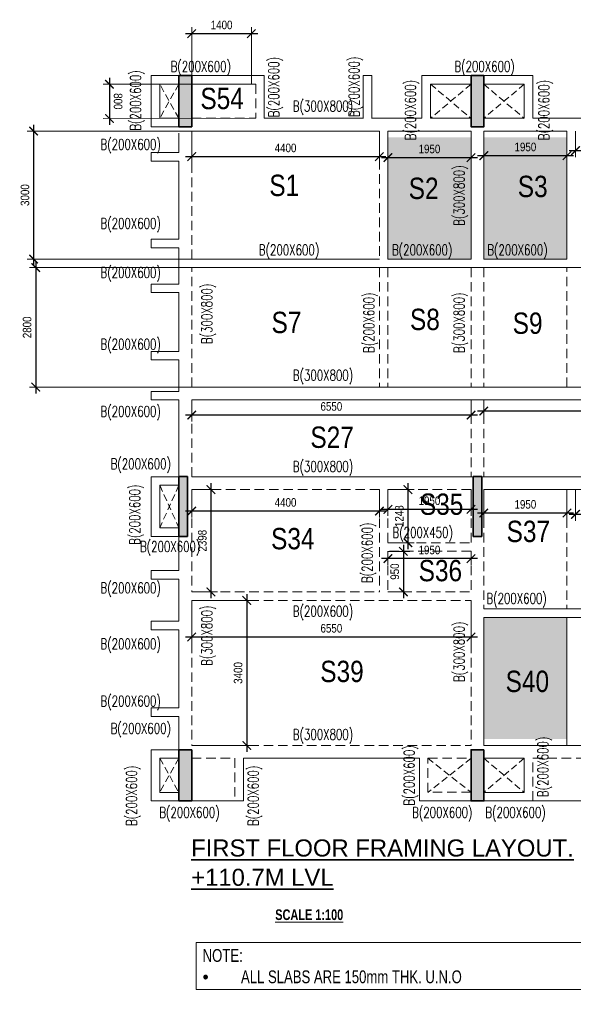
# Model space of a CAD drawing. Header units: millimetres. Extents: x -1 to 56891, y 30 to 23064.
# Drawn here: x -1 to 13020, y 30 to 22770 of the extents above; entities that cross this region are included whole.
import ezdxf

# ---------------------------------------------------------------- set-up
doc = ezdxf.new("R2010")
doc.units = ezdxf.units.MM
doc.linetypes.add('DASHED', pattern=[0.75, 0.5, -0.25])
doc.linetypes.add('HIDDEN', pattern=[9.525, 6.35, -3.175])
doc.layers.get('Defpoints').update_dxf_attribs({"color": 1})
for name, color, linetype, lineweight in [('G-ANNO-TEXT', 7, 'Continuous', 18), ('S-BEAM-IDEN', 2, 'Continuous', 9), ('S-COL HATCH', 8, 'Continuous', 35), ('S-COLS', 6, 'Continuous', 35), ('S-HEADING', 8, 'Continuous', 35), ('S-SUNKEN HATCH', 9, 'Continuous', 35), ('S_FRAMES', 4, 'Continuous', 9), ('STR-CUTOUT', 1, 'Continuous', 13)]:
    doc.layers.add(name, color=color, linetype=linetype, lineweight=lineweight)
doc.styles.add('Dim.s & Anno.(Misc.)', font='ARIALN.TTF')
doc.styles.add('ROMANS', font='romans.shx', dxfattribs={"width": 0.75})
doc.styles.add('SOBHA', font='swisscl.ttf', dxfattribs={"height": 200})
doc.styles.get("Standard").update_dxf_attribs({"font": 'arial.ttf'})
doc.styles.add('Swis721 LtCn BT_2', font='swisscl.ttf', dxfattribs={"height": 244.992296})
doc.dimstyles.new('A-GFC-100', dxfattribs={"dimscale": 100, "dimtxt": 2, "dimasz": 2, "dimexe": 1.5, "dimexo": 0, "dimgap": 1, "dimtad": 1, "dimdec": 0, "dimdsep": 46, "dimtxsty": 'Dim.s & Anno.(Misc.)', "dimblk": 'ARCHTICK', "dimcen": 0, "dimdle": 1.5, "dimclrd": 256, "dimclre": 8, "dimclrt": 6, "dimazin": 2, "dimtfac": 1, "dimtdec": 0, "dimtix": 1, "dimtmove": 2, "dimatfit": 3, "dimfxl": 1, "dimtolj": 1, "dimlwd": -1, "dimlwe": 9, "dimarcsym": 0})

# ---------------------------------------------------------------- blocks, each defined once
blk = doc.blocks.new('A$C3ea4a2f9')
at = {"layer": 'S-COL HATCH'}
h = blk.add_hatch(color=8, dxfattribs=at)
h.dxf.hatch_style = 1
h.paths.add_polyline_path([(300, 17000), (0, 17000), (0, 15800), (300, 15800)])
h = blk.add_hatch(color=8, dxfattribs=at)
h.dxf.hatch_style = 1
h.paths.add_polyline_path([(7151, 17000), (6851, 17000), (6851, 15800), (7151, 15800)])
h = blk.add_hatch(color=8, dxfattribs=at)
h.dxf.hatch_style = 1
h.paths.add_polyline_path([(200, 7600), (0, 7600), (0, 6200), (200, 6200)])
h = blk.add_hatch(color=8, dxfattribs=at)
h.dxf.hatch_style = 1
h.paths.add_polyline_path([(7101, 7600), (6901, 7600), (6901, 6200), (7101, 6200)])
h = blk.add_hatch(color=8, dxfattribs=at)
h.dxf.hatch_style = 1
h.paths.add_polyline_path([(300, 1200), (0, 1200), (0, 0), (300, 0)])
h = blk.add_hatch(color=8, dxfattribs=at)
h.dxf.hatch_style = 1
h.paths.add_polyline_path([(7151, 1200), (6851, 1200), (6851, 0), (7151, 0)])
at = {"layer": 'S-COLS'}
for points in [[(300, 17000), (0, 17000), (0, 15800), (300, 15800)], [(7151, 17000), (6851, 17000), (6851, 15800), (7151, 15800)], [(200, 7600), (0, 7600), (0, 6200), (200, 6200)], [(7101, 7600), (6901, 7600), (6901, 6200), (7101, 6200)], [(300, 1200), (0, 1200), (0, 0), (300, 0)], [(7151, 1200), (6851, 1200), (6851, 0), (7151, 0)]]:
    blk.add_lwpolyline(points, close=True, dxfattribs=at)
blk = doc.blocks.new('COLUMNS FROM LGF')
blk.add_blockref('A$C3ea4a2f9', (715961, -21291))
blk = doc.blocks.new('_ArchTick')
at = {"color": 0, "linetype": 'ByBlock', "const_width": 0.15}
blk.add_lwpolyline([(-0.5, -0.5), (0.5, 0.5)], dxfattribs=at)
blk = doc.blocks.new('*D75')
at = {"color": 8, "lineweight": 9, "transparency": 16777216}
for p, q in [((4041, 20152), (4041, 19405)), ((8441, 20152), (8441, 19405))]:
    blk.add_line(p, q, dxfattribs=at)
at = {"transparency": 16777216}
blk.add_line((3891, 19555), (8591, 19555), dxfattribs=at)
at = {"layer": 'Defpoints', "color": 0, "transparency": 16777216}
for p in [(4041, 20152), (8441, 20152), (8441, 19555)]:
    blk.add_point(p, dxfattribs=at)
at = {"transparency": 16777216, "xscale": 200, "yscale": 200, "zscale": 200, "rotation": 180}
blk.add_blockref('_ArchTick', (4041, 19555), dxfattribs=at)
at = {"transparency": 16777216, "xscale": 200, "yscale": 200, "zscale": 200}
blk.add_blockref('_ArchTick', (8441, 19555), dxfattribs=at)
at = {"color": 6, "transparency": 16777216, "insert": (6241, 19757), "char_height": 200, "attachment_point": 5, "style": 'Dim.s & Anno.(Misc.)'}
blk.add_mtext('\\A1;4400', dxfattribs=at)
blk = doc.blocks.new('*D76')
at = {"transparency": 16777216}
blk.add_line((333, 20302), (333, 17002), dxfattribs=at)
at = {"color": 8, "lineweight": 9, "transparency": 16777216}
for p, q in [((8441, 20152), (183, 20152)), ((8441, 17152), (183, 17152))]:
    blk.add_line(p, q, dxfattribs=at)
at = {"layer": 'Defpoints', "color": 0, "transparency": 16777216}
for p in [(8441, 20152), (333, 17152), (8441, 17152)]:
    blk.add_point(p, dxfattribs=at)
at = {"transparency": 16777216, "xscale": 200, "yscale": 200, "zscale": 200}
for p, rotation in [((333, 20152), 90), ((333, 17152), 270)]:
    blk.add_blockref('_ArchTick', p, dxfattribs=dict(at, rotation=rotation))
at = {"color": 6, "transparency": 16777216, "insert": (131, 18652), "char_height": 200, "attachment_point": 5, "rotation": 90, "style": 'Dim.s & Anno.(Misc.)'}
blk.add_mtext('\\A1;3000', dxfattribs=at)
blk = doc.blocks.new('*D77')
at = {"color": 8, "lineweight": 9, "transparency": 16777216}
for p, q in [((8641, 20152), (8641, 19380)), ((10591, 20152), (10591, 19380))]:
    blk.add_line(p, q, dxfattribs=at)
at = {"transparency": 16777216}
blk.add_line((8491, 19530), (10741, 19530), dxfattribs=at)
at = {"layer": 'Defpoints', "color": 0, "transparency": 16777216}
for p in [(8641, 20152), (10591, 20152), (10591, 19530)]:
    blk.add_point(p, dxfattribs=at)
at = {"transparency": 16777216, "xscale": 200, "yscale": 200, "zscale": 200, "rotation": 180}
blk.add_blockref('_ArchTick', (8641, 19530), dxfattribs=at)
at = {"transparency": 16777216, "xscale": 200, "yscale": 200, "zscale": 200}
blk.add_blockref('_ArchTick', (10591, 19530), dxfattribs=at)
at = {"color": 6, "transparency": 16777216, "insert": (9616, 19732), "char_height": 200, "attachment_point": 5, "style": 'Dim.s & Anno.(Misc.)'}
blk.add_mtext('\\A1;1950', dxfattribs=at)
blk = doc.blocks.new('*D78')
at = {"color": 8, "lineweight": 9, "transparency": 16777216}
for p, q in [((10891, 20152), (10891, 19427)), ((12841, 20152), (12841, 19427))]:
    blk.add_line(p, q, dxfattribs=at)
at = {"transparency": 16777216}
blk.add_line((10741, 19577), (12991, 19577), dxfattribs=at)
at = {"layer": 'Defpoints', "color": 0, "transparency": 16777216}
for p in [(10891, 20152), (12841, 20152), (12841, 19577)]:
    blk.add_point(p, dxfattribs=at)
at = {"transparency": 16777216, "xscale": 200, "yscale": 200, "zscale": 200, "rotation": 180}
blk.add_blockref('_ArchTick', (10891, 19577), dxfattribs=at)
at = {"transparency": 16777216, "xscale": 200, "yscale": 200, "zscale": 200}
blk.add_blockref('_ArchTick', (12841, 19577), dxfattribs=at)
at = {"color": 6, "transparency": 16777216, "insert": (11866, 19779), "char_height": 200, "attachment_point": 5, "style": 'Dim.s & Anno.(Misc.)'}
blk.add_mtext('\\A1;1950', dxfattribs=at)
blk = doc.blocks.new('*D79')
at = {"color": 8, "lineweight": 9, "transparency": 16777216}
for p, q in [((13041, 20152), (13041, 19544)), ((17541, 20152), (17541, 19544))]:
    blk.add_line(p, q, dxfattribs=at)
at = {"transparency": 16777216}
blk.add_line((12891, 19694), (17691, 19694), dxfattribs=at)
at = {"layer": 'Defpoints', "color": 0, "transparency": 16777216}
for p in [(13041, 20152), (17541, 20152), (17541, 19694)]:
    blk.add_point(p, dxfattribs=at)
at = {"transparency": 16777216, "xscale": 200, "yscale": 200, "zscale": 200, "rotation": 180}
blk.add_blockref('_ArchTick', (13041, 19694), dxfattribs=at)
at = {"transparency": 16777216, "xscale": 200, "yscale": 200, "zscale": 200}
blk.add_blockref('_ArchTick', (17541, 19694), dxfattribs=at)
at = {"color": 6, "transparency": 16777216, "insert": (15291, 19896), "char_height": 200, "attachment_point": 5, "style": 'Dim.s & Anno.(Misc.)'}
blk.add_mtext('\\A1;4500', dxfattribs=at)
blk = doc.blocks.new('*D86')
at = {"transparency": 16777216}
blk.add_line((383, 17102), (383, 14002), dxfattribs=at)
at = {"color": 8, "lineweight": 9, "transparency": 16777216}
for p, q in [((24541, 16952), (233, 16952)), ((24541, 14152), (233, 14152))]:
    blk.add_line(p, q, dxfattribs=at)
at = {"layer": 'Defpoints', "color": 0, "transparency": 16777216}
for p in [(24541, 16952), (383, 14152), (24541, 14152)]:
    blk.add_point(p, dxfattribs=at)
at = {"transparency": 16777216, "xscale": 200, "yscale": 200, "zscale": 200}
for p, rotation in [((383, 16952), 90), ((383, 14152), 270)]:
    blk.add_blockref('_ArchTick', p, dxfattribs=dict(at, rotation=rotation))
at = {"color": 6, "transparency": 16777216, "insert": (181, 15552), "char_height": 200, "attachment_point": 5, "rotation": 90, "style": 'Dim.s & Anno.(Misc.)'}
blk.add_mtext('\\A1;2800', dxfattribs=at)
blk = doc.blocks.new('*D87')
at = {"color": 8, "lineweight": 9, "transparency": 16777216}
for p, q in [((4041, 13852), (4041, 13345)), ((10591, 13852), (10591, 13345))]:
    blk.add_line(p, q, dxfattribs=at)
at = {"transparency": 16777216}
blk.add_line((10741, 13495), (3891, 13495), dxfattribs=at)
at = {"layer": 'Defpoints', "color": 0, "transparency": 16777216}
for p in [(4041, 13852), (10591, 13852), (4041, 13495)]:
    blk.add_point(p, dxfattribs=at)
at = {"transparency": 16777216, "xscale": 200, "yscale": 200, "zscale": 200, "rotation": 180}
blk.add_blockref('_ArchTick', (4041, 13495), dxfattribs=at)
at = {"transparency": 16777216, "xscale": 200, "yscale": 200, "zscale": 200}
blk.add_blockref('_ArchTick', (10591, 13495), dxfattribs=at)
at = {"color": 6, "transparency": 16777216, "insert": (7316, 13697), "char_height": 200, "attachment_point": 5, "style": 'Dim.s & Anno.(Misc.)'}
blk.add_mtext('\\A1;6550', dxfattribs=at)
blk = doc.blocks.new('*D88')
at = {"color": 8, "lineweight": 9, "transparency": 16777216}
for p, q in [((10891, 13852), (10891, 13441)), ((17541, 13852), (17541, 13441))]:
    blk.add_line(p, q, dxfattribs=at)
at = {"transparency": 16777216}
blk.add_line((17691, 13591), (10741, 13591), dxfattribs=at)
at = {"layer": 'Defpoints', "color": 0, "transparency": 16777216}
for p in [(10891, 13852), (17541, 13852), (10891, 13591)]:
    blk.add_point(p, dxfattribs=at)
at = {"transparency": 16777216, "xscale": 200, "yscale": 200, "zscale": 200, "rotation": 180}
blk.add_blockref('_ArchTick', (10891, 13591), dxfattribs=at)
at = {"transparency": 16777216, "xscale": 200, "yscale": 200, "zscale": 200}
blk.add_blockref('_ArchTick', (17541, 13591), dxfattribs=at)
at = {"color": 6, "transparency": 16777216, "insert": (14216, 13793), "char_height": 200, "attachment_point": 5, "style": 'Dim.s & Anno.(Misc.)'}
blk.add_mtext('\\A1;6650', dxfattribs=at)
blk = doc.blocks.new('*D96')
at = {"transparency": 16777216}
blk.add_line((56741, 11900), (56741, 14002), dxfattribs=at)
at = {"color": 8, "lineweight": 9, "transparency": 16777216}
for p, q in [((4041, 13852), (56891, 13852)), ((4041, 12050), (56891, 12050))]:
    blk.add_line(p, q, dxfattribs=at)
at = {"layer": 'Defpoints', "color": 0, "transparency": 16777216}
for p in [(4041, 13852), (56741, 13852), (4041, 12050)]:
    blk.add_point(p, dxfattribs=at)
at = {"transparency": 16777216, "xscale": 200, "yscale": 200, "zscale": 200}
for p, rotation in [((56741, 13852), 90), ((56741, 12050), 270)]:
    blk.add_blockref('_ArchTick', p, dxfattribs=dict(at, rotation=rotation))
at = {"color": 6, "transparency": 16777216, "insert": (56539, 12951), "char_height": 200, "attachment_point": 5, "rotation": 90, "style": 'Dim.s & Anno.(Misc.)'}
blk.add_mtext('\\A1;1802', dxfattribs=at)
blk = doc.blocks.new('*D105')
at = {"color": 8, "lineweight": 9, "transparency": 16777216}
for p, q in [((4041, 11750), (4041, 11095)), ((8441, 11750), (8441, 11095))]:
    blk.add_line(p, q, dxfattribs=at)
at = {"transparency": 16777216}
blk.add_line((8591, 11245), (3891, 11245), dxfattribs=at)
at = {"layer": 'Defpoints', "color": 0, "transparency": 16777216}
for p in [(4041, 11750), (8441, 11750), (4041, 11245)]:
    blk.add_point(p, dxfattribs=at)
at = {"transparency": 16777216, "xscale": 200, "yscale": 200, "zscale": 200, "rotation": 180}
blk.add_blockref('_ArchTick', (4041, 11245), dxfattribs=at)
at = {"transparency": 16777216, "xscale": 200, "yscale": 200, "zscale": 200}
blk.add_blockref('_ArchTick', (8441, 11245), dxfattribs=at)
at = {"color": 6, "transparency": 16777216, "insert": (6241, 11447), "char_height": 200, "attachment_point": 5, "style": 'Dim.s & Anno.(Misc.)'}
blk.add_mtext('\\A1;4400', dxfattribs=at)
blk = doc.blocks.new('*D106')
at = {"color": 8, "lineweight": 9, "transparency": 16777216}
for p, q in [((8641, 11750), (8641, 11135)), ((10591, 11750), (10591, 11135))]:
    blk.add_line(p, q, dxfattribs=at)
at = {"transparency": 16777216}
blk.add_line((10741, 11285), (8491, 11285), dxfattribs=at)
at = {"layer": 'Defpoints', "color": 0, "transparency": 16777216}
for p in [(8641, 11750), (10591, 11750), (8641, 11285)]:
    blk.add_point(p, dxfattribs=at)
at = {"transparency": 16777216, "xscale": 200, "yscale": 200, "zscale": 200, "rotation": 180}
blk.add_blockref('_ArchTick', (8641, 11285), dxfattribs=at)
at = {"transparency": 16777216, "xscale": 200, "yscale": 200, "zscale": 200}
blk.add_blockref('_ArchTick', (10591, 11285), dxfattribs=at)
at = {"color": 6, "transparency": 16777216, "insert": (9616, 11487), "char_height": 200, "attachment_point": 5, "style": 'Dim.s & Anno.(Misc.)'}
blk.add_mtext('\\A1;1950', dxfattribs=at)
blk = doc.blocks.new('*D107')
at = {"color": 8, "lineweight": 9, "transparency": 16777216}
for p, q in [((8641, 10302), (8641, 9981)), ((10591, 10302), (10591, 9981))]:
    blk.add_line(p, q, dxfattribs=at)
at = {"transparency": 16777216}
blk.add_line((10741, 10131), (8491, 10131), dxfattribs=at)
at = {"layer": 'Defpoints', "color": 0, "transparency": 16777216}
for p in [(8641, 10302), (10591, 10302), (8641, 10131)]:
    blk.add_point(p, dxfattribs=at)
at = {"transparency": 16777216, "xscale": 200, "yscale": 200, "zscale": 200, "rotation": 180}
blk.add_blockref('_ArchTick', (8641, 10131), dxfattribs=at)
at = {"transparency": 16777216, "xscale": 200, "yscale": 200, "zscale": 200}
blk.add_blockref('_ArchTick', (10591, 10131), dxfattribs=at)
at = {"color": 6, "transparency": 16777216, "insert": (9616, 10333), "char_height": 200, "attachment_point": 5, "style": 'Dim.s & Anno.(Misc.)'}
blk.add_mtext('\\A1;1950', dxfattribs=at)
blk = doc.blocks.new('*D108')
at = {"transparency": 16777216}
blk.add_line((4492, 11900), (4492, 9202), dxfattribs=at)
at = {"color": 8, "lineweight": 9, "transparency": 16777216}
for p, q in [((4041, 11750), (4642, 11750)), ((4041, 9352), (4642, 9352))]:
    blk.add_line(p, q, dxfattribs=at)
at = {"layer": 'Defpoints', "color": 0, "transparency": 16777216}
for p in [(4041, 11750), (4041, 9352), (4492, 9352)]:
    blk.add_point(p, dxfattribs=at)
at = {"transparency": 16777216, "xscale": 200, "yscale": 200, "zscale": 200}
for p, rotation in [((4492, 11750), 90), ((4492, 9352), 270)]:
    blk.add_blockref('_ArchTick', p, dxfattribs=dict(at, rotation=rotation))
at = {"color": 6, "transparency": 16777216, "insert": (4290, 10551), "char_height": 200, "attachment_point": 5, "rotation": 90, "style": 'Dim.s & Anno.(Misc.)'}
blk.add_mtext('\\A1;2398', dxfattribs=at)
blk = doc.blocks.new('*D109')
at = {"transparency": 16777216}
blk.add_line((9111, 11900), (9111, 10352), dxfattribs=at)
at = {"color": 8, "lineweight": 9, "transparency": 16777216}
for p, q in [((8641, 11750), (9261, 11750)), ((8641, 10502), (9261, 10502))]:
    blk.add_line(p, q, dxfattribs=at)
at = {"layer": 'Defpoints', "color": 0, "transparency": 16777216}
for p in [(8641, 11750), (8641, 10502), (9111, 10502)]:
    blk.add_point(p, dxfattribs=at)
at = {"transparency": 16777216, "xscale": 200, "yscale": 200, "zscale": 200}
for p, rotation in [((9111, 11750), 90), ((9111, 10502), 270)]:
    blk.add_blockref('_ArchTick', p, dxfattribs=dict(at, rotation=rotation))
at = {"color": 6, "transparency": 16777216, "insert": (8909, 11126), "char_height": 200, "attachment_point": 5, "rotation": 90, "style": 'Dim.s & Anno.(Misc.)'}
blk.add_mtext('\\A1;1248', dxfattribs=at)
blk = doc.blocks.new('*D110')
at = {"color": 8, "lineweight": 9, "transparency": 16777216}
for p, q in [((8641, 10302), (9155, 10302)), ((8641, 9352), (9155, 9352))]:
    blk.add_line(p, q, dxfattribs=at)
at = {"transparency": 16777216}
blk.add_line((9005, 10452), (9005, 9202), dxfattribs=at)
at = {"layer": 'Defpoints', "color": 0, "transparency": 16777216}
for p in [(8641, 10302), (8641, 9352), (9005, 9352)]:
    blk.add_point(p, dxfattribs=at)
at = {"transparency": 16777216, "xscale": 200, "yscale": 200, "zscale": 200}
for p, rotation in [((9005, 10302), 90), ((9005, 9352), 270)]:
    blk.add_blockref('_ArchTick', p, dxfattribs=dict(at, rotation=rotation))
at = {"color": 6, "transparency": 16777216, "insert": (8803, 9827), "char_height": 200, "attachment_point": 5, "rotation": 90, "style": 'Dim.s & Anno.(Misc.)'}
blk.add_mtext('\\A1;950', dxfattribs=at)
blk = doc.blocks.new('*D111')
at = {"color": 8, "lineweight": 9, "transparency": 16777216}
for p, q in [((4041, 9152), (4041, 8145)), ((10591, 9152), (10591, 8145))]:
    blk.add_line(p, q, dxfattribs=at)
at = {"transparency": 16777216}
blk.add_line((3891, 8295), (10741, 8295), dxfattribs=at)
at = {"layer": 'Defpoints', "color": 0, "transparency": 16777216}
for p in [(4041, 9152), (10591, 9152), (10591, 8295)]:
    blk.add_point(p, dxfattribs=at)
at = {"transparency": 16777216, "xscale": 200, "yscale": 200, "zscale": 200, "rotation": 180}
blk.add_blockref('_ArchTick', (4041, 8295), dxfattribs=at)
at = {"transparency": 16777216, "xscale": 200, "yscale": 200, "zscale": 200}
blk.add_blockref('_ArchTick', (10591, 8295), dxfattribs=at)
at = {"color": 6, "transparency": 16777216, "insert": (7316, 8497), "char_height": 200, "attachment_point": 5, "style": 'Dim.s & Anno.(Misc.)'}
blk.add_mtext('\\A1;6550', dxfattribs=at)
blk = doc.blocks.new('*D112')
at = {"color": 8, "lineweight": 9, "transparency": 16777216}
for p, q in [((4041, 9152), (5481, 9152)), ((4041, 5752), (5481, 5752))]:
    blk.add_line(p, q, dxfattribs=at)
at = {"transparency": 16777216}
blk.add_line((5331, 9302), (5331, 5602), dxfattribs=at)
at = {"layer": 'Defpoints', "color": 0, "transparency": 16777216}
for p in [(4041, 9152), (4041, 5752), (5331, 5752)]:
    blk.add_point(p, dxfattribs=at)
at = {"transparency": 16777216, "xscale": 200, "yscale": 200, "zscale": 200}
for p, rotation in [((5331, 9152), 90), ((5331, 5752), 270)]:
    blk.add_blockref('_ArchTick', p, dxfattribs=dict(at, rotation=rotation))
at = {"color": 6, "transparency": 16777216, "insert": (5129, 7452), "char_height": 200, "attachment_point": 5, "rotation": 90, "style": 'Dim.s & Anno.(Misc.)'}
blk.add_mtext('\\A1;3400', dxfattribs=at)
blk = doc.blocks.new('*D113')
at = {"color": 8, "lineweight": 9, "transparency": 16777216}
for p, q in [((10891, 11750), (10891, 11050)), ((12841, 11750), (12841, 11050))]:
    blk.add_line(p, q, dxfattribs=at)
at = {"transparency": 16777216}
blk.add_line((12991, 11200), (10741, 11200), dxfattribs=at)
at = {"layer": 'Defpoints', "color": 0, "transparency": 16777216}
for p in [(10891, 11750), (12841, 11750), (10891, 11200)]:
    blk.add_point(p, dxfattribs=at)
at = {"transparency": 16777216, "xscale": 200, "yscale": 200, "zscale": 200, "rotation": 180}
blk.add_blockref('_ArchTick', (10891, 11200), dxfattribs=at)
at = {"transparency": 16777216, "xscale": 200, "yscale": 200, "zscale": 200}
blk.add_blockref('_ArchTick', (12841, 11200), dxfattribs=at)
at = {"color": 6, "transparency": 16777216, "insert": (11866, 11402), "char_height": 200, "attachment_point": 5, "style": 'Dim.s & Anno.(Misc.)'}
blk.add_mtext('\\A1;1950', dxfattribs=at)
blk = doc.blocks.new('*D114')
at = {"color": 8, "lineweight": 9, "transparency": 16777216}
for p, q in [((13041, 11750), (13041, 11019)), ((17541, 11750), (17541, 11019))]:
    blk.add_line(p, q, dxfattribs=at)
at = {"transparency": 16777216}
blk.add_line((17691, 11169), (12891, 11169), dxfattribs=at)
at = {"layer": 'Defpoints', "color": 0, "transparency": 16777216}
for p in [(13041, 11750), (17541, 11750), (13041, 11169)]:
    blk.add_point(p, dxfattribs=at)
at = {"transparency": 16777216, "xscale": 200, "yscale": 200, "zscale": 200, "rotation": 180}
blk.add_blockref('_ArchTick', (13041, 11169), dxfattribs=at)
at = {"transparency": 16777216, "xscale": 200, "yscale": 200, "zscale": 200}
blk.add_blockref('_ArchTick', (17541, 11169), dxfattribs=at)
at = {"color": 6, "transparency": 16777216, "insert": (15291, 11371), "char_height": 200, "attachment_point": 5, "style": 'Dim.s & Anno.(Misc.)'}
blk.add_mtext('\\A1;4500', dxfattribs=at)
blk = doc.blocks.new('*D115')
at = {"transparency": 16777216}
blk.add_line((17153, 11900), (17153, 8802), dxfattribs=at)
at = {"color": 8, "lineweight": 9, "transparency": 16777216}
for p, q in [((10891, 11750), (17303, 11750)), ((10891, 8952), (17303, 8952))]:
    blk.add_line(p, q, dxfattribs=at)
at = {"layer": 'Defpoints', "color": 0, "transparency": 16777216}
for p in [(10891, 11750), (10891, 8952), (17153, 8952)]:
    blk.add_point(p, dxfattribs=at)
at = {"transparency": 16777216, "xscale": 200, "yscale": 200, "zscale": 200}
for p, rotation in [((17153, 11750), 90), ((17153, 8952), 270)]:
    blk.add_blockref('_ArchTick', p, dxfattribs=dict(at, rotation=rotation))
at = {"color": 6, "transparency": 16777216, "insert": (16951, 10351), "char_height": 200, "attachment_point": 5, "rotation": 90, "style": 'Dim.s & Anno.(Misc.)'}
blk.add_mtext('\\A1;2798', dxfattribs=at)
blk = doc.blocks.new('*D116')
at = {"transparency": 16777216}
blk.add_line((17107, 8902), (17107, 5602), dxfattribs=at)
at = {"color": 8, "lineweight": 9, "transparency": 16777216}
for p, q in [((10891, 8752), (17257, 8752)), ((10891, 5752), (17257, 5752))]:
    blk.add_line(p, q, dxfattribs=at)
at = {"layer": 'Defpoints', "color": 0, "transparency": 16777216}
for p in [(10891, 8752), (10891, 5752), (17107, 5752)]:
    blk.add_point(p, dxfattribs=at)
at = {"transparency": 16777216, "xscale": 200, "yscale": 200, "zscale": 200}
for p, rotation in [((17107, 8752), 90), ((17107, 5752), 270)]:
    blk.add_blockref('_ArchTick', p, dxfattribs=dict(at, rotation=rotation))
at = {"color": 6, "transparency": 16777216, "insert": (16905, 7252), "char_height": 200, "attachment_point": 5, "rotation": 90, "style": 'Dim.s & Anno.(Misc.)'}
blk.add_mtext('\\A1;3000', dxfattribs=at)
blk = doc.blocks.new('*D143')
at = {"color": 8, "lineweight": 9, "transparency": 16777216}
for p, q in [((4041, 21252), (4041, 22586)), ((5441, 21252), (5441, 22586))]:
    blk.add_line(p, q, dxfattribs=at)
at = {"transparency": 16777216}
blk.add_line((3891, 22436), (5591, 22436), dxfattribs=at)
at = {"layer": 'Defpoints', "color": 0, "transparency": 16777216}
for p in [(5441, 22436), (4041, 21252), (5441, 21252)]:
    blk.add_point(p, dxfattribs=at)
at = {"transparency": 16777216, "xscale": 200, "yscale": 200, "zscale": 200, "rotation": 180}
blk.add_blockref('_ArchTick', (4041, 22436), dxfattribs=at)
at = {"transparency": 16777216, "xscale": 200, "yscale": 200, "zscale": 200}
blk.add_blockref('_ArchTick', (5441, 22436), dxfattribs=at)
at = {"color": 6, "transparency": 16777216, "insert": (4741, 22639), "char_height": 200, "attachment_point": 5, "style": 'Dim.s & Anno.(Misc.)'}
blk.add_mtext('\\A1;1400', dxfattribs=at)
blk = doc.blocks.new('*D144')
at = {"transparency": 16777216}
blk.add_line((2111, 21400), (2112, 20299), dxfattribs=at)
at = {"color": 8, "lineweight": 9, "transparency": 16777216}
for p, q in [((5541, 21252), (1961, 21249)), ((5542, 20452), (1962, 20449))]:
    blk.add_line(p, q, dxfattribs=at)
at = {"layer": 'Defpoints', "color": 0, "transparency": 16777216}
for p in [(5541, 21252), (2112, 20449), (5542, 20452)]:
    blk.add_point(p, dxfattribs=at)
at = {"transparency": 16777216, "xscale": 200, "yscale": 200, "zscale": 200}
for p, rotation in [((2111, 21250), 90.04717469347463), ((2112, 20449), 270.0471746934746)]:
    blk.add_blockref('_ArchTick', p, dxfattribs=dict(at, rotation=rotation))
at = {"color": 6, "transparency": 16777216, "insert": (2313, 20850), "char_height": 200, "attachment_point": 5, "rotation": 270.0472, "style": 'Dim.s & Anno.(Misc.)'}
blk.add_mtext('\\A1;800', dxfattribs=at)

msp = doc.modelspace()

# ---------------------------------------------------------------- hatches: boundary and pattern name
at = {"layer": 'S-SUNKEN HATCH'}
h = msp.add_hatch(dxfattribs=at)
h.set_pattern_fill('CROSS', color=256, scale=25)
h.set_pattern_definition([(0, (-613260.42, -78233.18), (158.75, 158.75), [79.375, -238.125]), (90, (-613220.73, -78272.86), (-158.75, 158.75), [79.375, -238.125])])
h.paths.add_polyline_path([(8642, 17154.4), (10592, 17154.4), (10592, 20004.4), (8642, 20004.4)])
h.paths.add_polyline_path([(10892, 17154.4), (12842.1, 17154.4), (12842.1, 20004.4), (10892, 20004.4), (10892, 19904.5)])
h.paths.add_polyline_path([(12842.1, 8754.4), (10892, 8754.4), (10892, 5804.4), (10892, 5804.4), (10892, 5904.5), (12842.1, 5904.5)])
h.paths.add_polyline_path([(19842, 20004.4), (17842, 20004.4), (17842, 17154.4), (19842, 17154.4)])
h.paths.add_polyline_path([(30616.9, 17154.4), (32517.1, 17154.4), (32517, 20004.4), (30616.9, 20004.4), (30617, 19904.6)])
h.paths.add_polyline_path([(32517, 8754.4), (30616.9, 8754.4), (30616.9, 5804.4), (30617, 5804.4), (30617, 5754.5), (32517, 5754.5)])
h.paths.add_polyline_path([(42117, 5754.5), (44067, 5754.5), (44067, 8754.4), (42117, 8754.4)])
h.paths.add_polyline_path([(44067, 20004.4), (42117, 20004.4), (42117, 17154.4), (44067, 17154.4)])
h.paths.add_polyline_path([(44367, 17154.4), (46317.1, 17154.4), (46317.1, 20004.4), (44367, 20004.4), (44367, 19904.5)])

# ---------------------------------------------------------------- linework, layer by layer
at = {"layer": 'S_FRAMES'}
for p, q in [((3090.4, 21453.2), (5740.9, 21452.4)), ((3090.9, 20252.5), (3090.9, 21452.3)), ((5740.9, 21452.4), (5741.9, 20452.2)), ((10890.8, 21452.4), (10890.8, 21452.4)), ((10590.8, 21252.4), (10590.8, 20452.2)), ((10890.8, 21252.4), (10890.8, 20452.2)), ((3739.7, 20252.5), (3089.6, 20253.2)), ((5740.9, 20452.2), (8064.8, 20452.2)), ((8264.8, 20452.2), (9440.9, 20452.2)), ((9640.9, 20452.2), (10590.8, 20452.2)), ((10890.8, 20452.2), (11840.9, 20452.2)), ((12040.9, 20452.2), (13370.9, 20452.3)), ((3740.8, 19647.2), (3740.8, 20104.4)), ((8640.9, 20152.2), (10590.8, 20152.2)), ((8640.9, 20152.2), (8640.9, 17152.2)), ((10590.8, 20152.2), (10590.8, 17152.2)), ((10890.8, 20152.2), (10890.8, 17152.2)), ((10890.8, 20152.2), (12840.9, 20152.2)), ((12840.9, 17152.2), (12840.9, 20152.2)), ((3740.8, 17617.2), (3740.8, 19447.2)), ((3740.8, 16567.2), (3740.8, 17417.2)), ((8640.9, 17152.2), (10590.8, 17152.2)), ((10890.8, 17152.2), (12840.9, 17152.2)), ((3740.8, 14987.2), (3740.8, 16367.2)), ((3740.8, 14052.2), (3740.8, 14787.2)), ((3740.8, 12050.1), (3740.8, 13852.2)), ((3740.8, 11052.2), (3740.8, 9852.3)), ((3740.8, 9652.3), (3740.9, 8662.2)), ((10890.8, 8752.2), (10890.8, 5752.3)), ((10890.8, 8752.2), (12840.9, 8752.2)), ((12840.9, 8752.2), (12840.9, 5752.3)), ((3740.9, 8462.2), (3740.9, 6632.2)), ((3740.9, 6432.2), (3740.9, 5652.3)), ((10890.8, 5752.3), (12840.9, 5752.3)), ((3740.8, 5652.3), (3090.8, 5651.6)), ((3092.1, 5652.3), (3092.1, 4452.4)), ((4040.8, 5452.3), (4040.8, 4452.4)), ((5251.9, 5452.3), (9381.9, 5452.3)), ((9381.9, 5452.3), (9381.9, 4452.4)), ((10890.8, 5452.3), (11840.9, 5452.3)), ((3092.1, 4452.4), (5251.9, 4452.4)), ((9381.9, 4452.4), (13427.5, 4452.4)), ((10890.8, 4452.4), (10890.8, 4452.4))]:
    msp.add_line(p, q, dxfattribs=at)
at = {"layer": 'S_FRAMES', "linetype": 'DASHED', "ltscale": 450}
for p, q in [((4040.8, 20452.2), (4040.8, 21252.4)), ((4040.8, 21252.4), (5441.2, 21252.4)), ((5541.2, 21252.4), (5541.9, 20452.2)), ((4040.8, 20452.2), (5540.9, 20452.2)), ((4040.8, 17152.2), (4040.8, 20152.2)), ((4040.8, 20152.2), (8440.9, 20152.2)), ((8440.9, 20152.2), (8440.9, 17152.2)), ((4040.8, 17152.2), (8440.9, 17152.2)), ((4040.8, 14152.2), (4040.8, 16952.2)), ((4040.8, 16952.2), (8440.9, 16952.2)), ((8440.9, 16952.2), (8440.9, 14152.2)), ((8640.9, 16952.2), (10590.8, 16952.2)), ((8640.9, 16952.2), (8640.9, 14152.2)), ((10590.8, 16952.2), (10590.8, 14152.2)), ((10890.8, 16952.2), (10890.8, 14152.2)), ((10890.8, 16952.2), (12840.9, 16952.2)), ((12840.9, 14152.2), (12840.9, 16953.3)), ((8440.9, 14152.2), (4040.8, 14152.2)), ((10590.8, 14152.2), (8640.9, 14152.2)), ((12840.9, 14152.2), (10890.8, 14152.2)), ((4040.8, 12050.1), (4040.8, 13852.2)), ((10590.8, 13852.2), (4040.8, 13852.2)), ((10590.8, 13852.2), (10590.8, 12050.1)), ((10890.8, 13852.2), (10890.8, 12050.1)), ((17540.8, 13852.2), (10890.8, 13852.2)), ((17540.8, 12050.1), (10890.8, 12050.1)), ((4040.8, 11750.1), (4040.8, 9352.2)), ((8440.9, 11750.1), (8440.9, 9352.2)), ((8640.9, 11750.1), (8640.9, 10502.3)), ((10890.8, 11750.1), (10890.8, 8952.2)), ((12840.9, 11750.1), (10890.8, 11750.1)), ((12840.9, 11750.1), (12840.9, 8952.2)), ((8640.9, 10502.3), (10590.8, 10502.3)), ((8640.9, 10302.3), (8640.9, 9352.2)), ((10590.8, 10302.3), (8640.9, 10302.3)), ((4040.8, 9352.2), (8440.9, 9352.2)), ((8640.9, 9352.2), (10590.8, 9352.2)), ((4040.8, 9152.2), (4040.8, 5752.3)), ((4040.8, 9152.2), (10590.8, 9152.2)), ((10890.8, 8952.2), (12840.9, 8952.2)), ((4040.8, 5752.3), (10590.8, 5752.3)), ((4040.8, 5452.3), (5051.9, 5452.3)), ((5051.9, 5452.3), (5051.9, 4448.7)), ((9581.9, 5452.3), (10590.8, 5452.3)), ((9581.9, 4653.9), (9581.9, 5452.3)), ((12040.9, 5452.3), (13227.5, 5452.3)), ((12040.9, 4452.4), (12040.9, 5452.3)), ((9581.9, 4448.7), (9581.9, 4452.4))]:
    msp.add_line(p, q, dxfattribs=at)
at = {"layer": 'S_FRAMES', "linetype": 'Continuous', "ltscale": 450}
for p, q in [((3740.8, 11850.1), (3740.8, 11252.2)), ((5251.9, 4452.4), (5251.9, 5452.3))]:
    msp.add_line(p, q, dxfattribs=at)
for points in [[(8064.8, 20451), (8064.8, 21454.5), (8264.8, 21454.5), (8264.8, 20450.9)], [(3740.8, 21252.4), (3290.9, 21252.4), (3290.2, 20452.5), (3741.1, 20452.5), (3740.8, 21252.4)], [(3740.8, 19647.2), (3089.3, 19647.2), (3089.3, 19447.2), (3740.8, 19447.2)], [(3740.8, 17617.2), (3089.3, 17617.2), (3089.3, 17417.2), (3740.8, 17417.2)], [(3740.8, 16567.2), (3089.3, 16567.2), (3089.3, 16367.2), (3740.8, 16367.2)], [(3741.1, 14987.2), (3089.6, 14987.2), (3089.6, 14787.2), (3741.1, 14787.2)], [(3741.5, 14052.2), (3090, 14052.2), (3090, 13852.2), (3741.5, 13852.2)], [(3740.8, 11850.1), (3291.3, 11850.1), (3290.7, 10852.4), (3741.1, 10852.4)], [(3741.6, 9852.3), (3090, 9852.3), (3090, 9652.3), (3741.6, 9652.3)], [(3741.6, 8662.2), (3090, 8662.2), (3090, 8462.2), (3741.6, 8462.2)], [(3741.6, 6632.2), (3090, 6632.2), (3090, 6432.2), (3741.6, 6432.2)], [(3740.8, 4652.4), (3291.3, 4652.4), (3290.4, 5452.3), (3740.8, 5452.3), (3740.8, 4652.4)]]:
    msp.add_lwpolyline(points, dxfattribs=at)
at = {"layer": 'S_FRAMES'}
for points in [[(9440.9, 20452.2), (9440.9, 21452.4), (12040.9, 21452.4), (12040.9, 20452.2)], [(9640.9, 20452.2), (9640.9, 21252.4), (10590.8, 21252.4)], [(10890.8, 21252.4), (11840.9, 21252.4), (11840.9, 20452.2)], [(3740.8, 12050.1), (3091.6, 12050.1), (3090.2, 10652.4), (3740.8, 10652.4)], [(10890.8, 5452.3), (10890.8, 4652.4), (11840.9, 4652.4), (11840.9, 5452.3)]]:
    msp.add_lwpolyline(points, dxfattribs=at)
at = {"layer": 'S_FRAMES', "linetype": 'DASHED', "ltscale": 450}
for points in [[(10590.8, 12050.1), (4040.8, 12050.1)], [(8440.9, 11750.1), (4040.8, 11750.1)], [(10590.8, 11750.1), (8640.9, 11750.1)], [(10590.8, 11750.1), (10590.8, 10502.3)], [(10590.8, 10302.3), (10590.8, 9352.2)], [(10590.8, 9152.2), (10590.8, 5752.3)], [(10591.6, 4653.9), (9581.9, 4653.9)]]:
    msp.add_lwpolyline(points, dxfattribs=at)
at = {"layer": 'STR-CUTOUT', "color": 1, "linetype": 'HIDDEN', "ltscale": 25}
for p, q in [((3740.9, 21252.4), (3290.5, 20452.5)), ((3739.8, 20452.5), (3291, 21252.4)), ((9640.9, 21252.4), (10590.9, 20450.6)), ((10590.9, 21251.8), (9640.9, 20452.2)), ((10887.7, 21253.5), (11840.9, 20450.6)), ((11840.9, 21251.8), (10887.7, 20452.2)), ((3740.9, 11850.1), (3291, 10852.4)), ((3292, 11850.1), (3739.8, 10856)), ((3739.8, 5452.3), (3290.5, 4652.3)), ((3290.9, 5452.3), (3739.8, 4652.4)), ((10590.9, 5452.3), (9582, 4650.4)), ((9582, 5452.3), (10591.7, 4653.9)), ((10890.1, 5454.4), (11840.9, 4652.4)), ((11840.9, 5452.3), (10890.1, 4652.4))]:
    msp.add_line(p, q, dxfattribs=at)

# ---------------------------------------------------------------- block references
at = {"layer": 'S-BEAM-IDEN'}
msp.add_blockref('COLUMNS FROM LGF', (-712220.4, 25743.5), dxfattribs=at)

# ---------------------------------------------------------------- texts
at = {"color": 0, "style": 'Dim.s & Anno.(Misc.)'}
for s, p in [('S54', (4244.4, 20666.2)), ('S1', (5860.8, 18630.4)), ('S3', (11687.5, 18605.1)), ('S2', (9129.4, 18560.9)), ('S7', (5912.4, 15417.2)), ('S8', (9159.6, 15488.5)), ('S9', (11568.2, 15399.4)), ('S27', (6824.2, 12726.8)), ('S35', (9392.1, 11157.2)), ('S37', (11425.9, 10519.5)), ('S34', (5901.8, 10350.2)), ('S36', (9363.3, 9600.8)), ('S39', (7055.6, 7237.4)), ('S40', (11403, 7004.5))]:
    msp.add_text(s, height=500, dxfattribs=at).set_placement(p)
at = {"layer": 'G-ANNO-TEXT', "color": 1, "insert": (5999.5, 1910.4), "char_height": 250, "width": 4617, "attachment_point": 1, "line_spacing_factor": 0.971848, "style": 'Swis721 LtCn BT_2'}
msp.add_mtext('{\\fSwis721 LtCn BT|b1|i0|c0|p34;\\LSCALE 1:100}', dxfattribs=at)
at = {"layer": 'G-ANNO-TEXT', "color": 6, "insert": (4296.9, 577.8), "char_height": 300, "width": 10202.556, "attachment_point": 4, "style": 'SOBHA', "bg_fill": 16, "box_fill_scale": 1.5, "bg_fill_color": 256, "bg_fill_transparency": 0}
msp.add_mtext('NOTE: \\P\\pxi-3,l3,t3;{\\fSymbol|b0|i0|c2|p18;·^I}ALL SLABS ARE 150mm THK. U.N.O', dxfattribs=at)
at = {"layer": 'S-BEAM-IDEN', "color": 1, "style": 'ROMANS', "width": 0.7}
for p in [(3545.6, 21541.8), (10200.9, 21541.8), (1900.9, 19715.8), (1900.9, 17863.6), (5614.9, 17242.5), (8737.1, 17242.5), (10972.5, 17242.5), (1900.9, 16711.4), (1900.9, 15031.5), (1900.9, 13456.4), (2138, 12227.1), (2826.6, 10290.1), (1900.9, 9320.1), (10951.5, 9072), (6411.3, 8771), (1900.9, 8007.5), (1900.9, 6665.7), (2138, 6027.6), (3279.6, 4056.6), (9208.9, 4056.6), (10927.1, 4056.6)]:
    msp.add_text('B(200X600)', height=250, dxfattribs=at).set_placement(p)
for p in [(6091, 20473.3), (7971.9, 20480.8), (2847.9, 20161), (9292.9, 19935.8), (12426.3, 19935.8), (8320.8, 14951.9), (2830.8, 10452.4), (8281.3, 9558.9), (12402.5, 4540.9), (9265.3, 4341.1), (2756.8, 3862.2), (5607.2, 3862.2)]:
    msp.add_text('B(200X600)', height=250, rotation=90, dxfattribs=at).set_placement(p)
at = {"layer": 'S-BEAM-IDEN', "color": 3, "style": 'ROMANS', "width": 0.7}
for s, p in [('B(300X800)', (6411.3, 20612.8)), ('B(300X800)', (6411.3, 14304.6)), ('B(300X800)', (6411.3, 12165.7)), ('B(200X450)', (8749.7, 10618.5)), ('B(300X800)', (6411.3, 5884.3))]:
    msp.add_text(s, height=250, dxfattribs=at).set_placement(p)
for p in [(10434.6, 17930.8), (4521.2, 15159.3), (10434.6, 14951.9), (4521.2, 7616.4), (10434.6, 7239.3)]:
    msp.add_text('B(300X800)', height=250, rotation=90, dxfattribs=at).set_placement(p)
at = {"layer": 'S-HEADING', "color": 6}
for s, p in [('%%UFIRST FLOOR FRAMING LAYOUT.', (4028.3, 3149.6)), ('%%U+110.7M LVL', (4028.3, 2462.2))]:
    msp.add_text(s, height=400, rotation=359.99719, dxfattribs=at).set_placement(p)

# ---------------------------------------------------------------- dimensions: what is measured, and where the dimension line sits
for base, p1, p2, picture, middle in [((5441.2, 22436.5), (4040.8, 21252.4), (5441.2, 21252.4), '*D143', (4741, 22638.6)), ((8440.9, 19554.5), (4040.8, 20152.2), (8440.9, 20152.2), '*D75', (6240.8, 19756.6)), ((10590.8, 19529.9), (8640.9, 20152.2), (10590.8, 20152.2), '*D77', (9615.8, 19732)), ((12840.9, 19576.8), (10890.8, 20152.2), (12840.9, 20152.2), '*D78', (11865.9, 19778.9)), ((17540.8, 19693.8), (13040.9, 20152.2), (17540.8, 20152.2), '*D79', (15290.9, 19896)), ((10890.8, 13591.1), (17540.8, 13852.2), (10890.8, 13852.2), '*D88', (14215.8, 13793.3)), ((4040.8, 13495.1), (10590.8, 13852.2), (4040.8, 13852.2), '*D87', (7315.8, 13697.2)), ((4040.8, 11244.7), (8440.9, 11750.1), (4040.8, 11750.1), '*D105', (6240.8, 11446.8)), ((8640.9, 11285.1), (10590.8, 11750.1), (8640.9, 11750.1), '*D106', (9615.8, 11487.2)), ((10890.8, 11200), (12840.9, 11750.1), (10890.8, 11750.1), '*D113', (11865.9, 11402.1)), ((13040.9, 11169), (17540.8, 11750.1), (13040.9, 11750.1), '*D114', (15290.9, 11371.2)), ((8640.9, 10131.3), (10590.8, 10302.3), (8640.9, 10302.3), '*D107', (9615.8, 10333.4)), ((10590.8, 8294.8), (4040.8, 9152.2), (10590.8, 9152.2), '*D111', (7315.8, 8497))]:
    dim = msp.add_linear_dim(base=base, p1=p1, p2=p2, dimstyle='A-GFC-100')
    dim.commit()
    dim.dimension.update_dxf_attribs({"geometry": picture, "text_midpoint": middle})
for p1, p2, distance, picture, middle in [((5541.2, 21252.4), (5541.9, 20452.2), -3430.3, '*D144', (2313.3, 20849.7)), ((24540.8, 16952.2), (24540.8, 14152.2), -24158, '*D86', (180.7, 15552.2)), ((4040.8, 11750.1), (4040.8, 9352.2), 451.3, '*D108', (4290, 10551.2))]:
    dim = msp.add_aligned_dim(p1=p1, p2=p2, distance=distance, dimstyle='A-GFC-100')
    dim.commit()
    dim.dimension.update_dxf_attribs({"geometry": picture, "text_midpoint": middle})
for base, p1, p2, picture, middle in [((332.7, 17152.2), (8440.9, 20152.2), (8440.9, 17152.2), '*D76', (130.5, 18652.2)), ((56741.3, 13852.2), (4040.8, 12050.1), (4040.8, 13852.2), '*D96', (56539.2, 12951.2)), ((9111.3, 10502.3), (8640.9, 11750.1), (8640.9, 10502.3), '*D109', (8909.2, 11126.2)), ((17153.3, 8952.2), (10890.8, 11750.1), (10890.8, 8952.2), '*D115', (16951.1, 10351.2)), ((9005.4, 9352.2), (8640.9, 10302.3), (8640.9, 9352.2), '*D110', (8803.3, 9827.3)), ((5330.8, 5752.3), (4040.8, 9152.2), (4040.8, 5752.3), '*D112', (5128.7, 7452.3)), ((17106.7, 5752.3), (10890.8, 8752.2), (10890.8, 5752.3), '*D116', (16904.6, 7252.3))]:
    dim = msp.add_linear_dim(base=base, p1=p1, p2=p2, angle=90, dimstyle='A-GFC-100')
    dim.commit()
    dim.dimension.update_dxf_attribs({"geometry": picture, "text_midpoint": middle})

doc.saveas('drawing.dxf')
